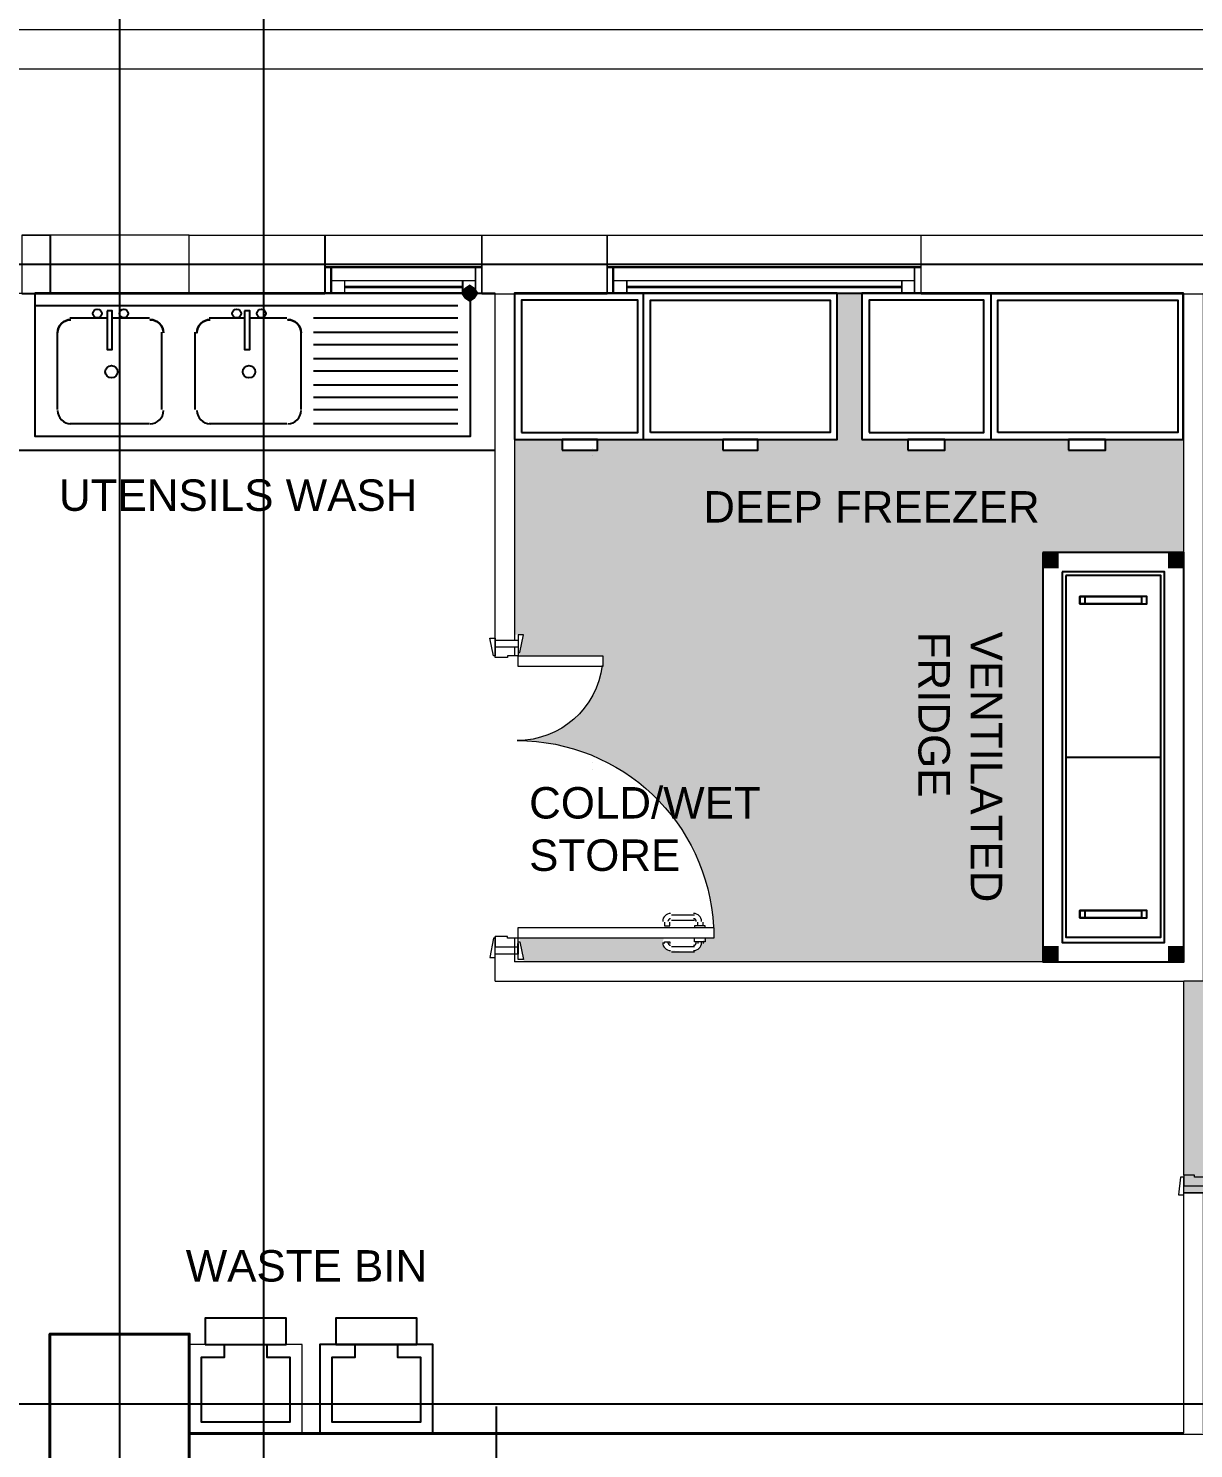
# Model space of a CAD drawing. Header units: metres. Extents: x -18745 to 220762, y -1579758 to -1356048.
# Drawn here: x 107464 to 111915, y -1375108 to -1369684 of the extents above; entities that cross this region are included whole.
import ezdxf

# ---------------------------------------------------------------- set-up
doc = ezdxf.new("R2010")
doc.units = ezdxf.units.M
doc.layers.get('0').update_dxf_attribs({"lineweight": 0})
for name, color, linetype, lineweight in [('A-100 - Copy$0$_KTI_CONTROL', 8, 'Continuous', 0), ('A-100 - Copy$0$Aluminum', 8, 'Continuous', 0), ('A-100 - Copy$0$Proj', 8, 'Continuous', 0), ('A-100 - Copy$0$Structure', 8, 'Continuous', 9), ('A-100 - Copy$0$Walls', 8, 'Continuous', 0), ('Proj', 7, 'Continuous', 18)]:
    doc.layers.add(name, color=color, linetype=linetype, lineweight=lineweight)
for name, color, linetype in [('A-100 - Copy$0$axes', 8, 'Continuous'), ('A-100 - Copy$0$PDF_Geometry', 8, 'Continuous'), ('A-100 - Copy$0$PDF_Solid Fills', 8, 'Continuous'), ('A-100 - Copy$0$PDF_Text', 8, 'Continuous'), ('PD-VENT', 70, 'Continuous')]:
    doc.layers.add(name, color=color, linetype=linetype)
doc.styles.add('A-100 - Copy$0$PDF Arial', font='arial.ttf')

# ---------------------------------------------------------------- blocks, each defined once
blk = doc.blocks.new('A$C22ed9212')
at = {"layer": 'Proj', "elevation": 0}
for points in [[(-432848.9, -450919.5), (-432848.9, -448081.1, -0.414214), (-431648.9, -446881.1), (-427348.9, -446881.1), (-427348.9, -394531.1), (-432848.9, -394531.1), (-432848.9, -394381.1, -0.414214), (-430348.9, -391881.1), (-411749.3, -391881.1, -0.414214), (-408099.3, -395531.1), (-408099.3, -419046.1)], [(-432698.9, -450919.5), (-432698.9, -448081.1, -0.414214), (-431648.9, -447031.1), (-427198.9, -447031.1), (-427198.9, -394381.1), (-432698.9, -394381.1, -0.414214), (-430348.9, -392031.1), (-411749.3, -392031.1, -0.414214), (-408249.3, -395531.1), (-408249.3, -419046.1)]]:
    blk.add_lwpolyline(points, format="xyb", dxfattribs=at)
blk = doc.blocks.new('A-100 - Copy$0$A$C02230961')
at = {"layer": 'A-100 - Copy$0$PDF_Geometry', "lineweight": 25}
h = blk.add_hatch(dxfattribs=at)
h.set_pattern_fill('ANGLE', color=256, scale=500)
h.set_pattern_definition([(0, (-1219317.64, -1092026.17), (0, 137.5), [100, -37.5]), (90, (-1219317.64, -1092026.17), (-137.5, 8e-15), [100, -37.5])])
h.paths.add_polyline_path([(10723.7, -4993.7), (11262.7, -4993.7), (11262.7, -4562.4), (10962.9, -4562.4), (10962.9, -4602.9), (10821.4, -4602.9), (10821.4, -4562.4), (10349.7, -4562.4), (10349.7, -4602.9), (10208.2, -4602.9), (10208.2, -4562.4), (10033, -4562.4), (10033, -4003.2), (9938.7, -4003.2), (9938.7, -4562.4), (9635.5, -4562.4), (9635.5, -4602.9), (9500.8, -4602.9), (9500.8, -4562.4), (9022.4, -4562.4), (9022.4, -4602.9), (8887.6, -4602.9), (8887.6, -4562.4), (8705.7, -4562.4), (8705.7, -5307.5), (8739.4, -5307.5), (8723.2, -5388.4), (9042.6, -5388.4), (9042.6, -5428.8), (9039.6, -5428.8, -0.375368), (8715.8, -5711.8, -0.39984), (9466.1, -6426), (9467.1, -6426), (9467.1, -6466.4), (9433.4, -6466.4), (9419.9, -6483.3, -0.414214), (9389.6, -6513.6), (9393, -6520.3), (9302, -6513.6, -0.599371), (9276.8, -6466.4), (8723.2, -6466.4), (8741.3, -6556.8), (10723.7, -6556.8)])
h.paths.add_polyline_path([(14436.9, -4636.6), (11970.2, -4636.6), (11970.2, -6461.7), (11336.8, -6461.7), (11336.8, -6630.9), (11262.7, -6630.9), (11262.7, -7372.1), (11262.7, -7439.5), (11336.8, -7439.5), (11336.8, -8355.8), (12536.8, -8355.8), (12536.8, -8066.1), (12516.6, -8066.1), (12531.4, -7992), (12536.8, -7992), (12536.8, -7318.2), (12530.1, -7318.2), (12516.6, -7250.8), (12536.8, -7250.8), (12536.8, -6967.8), (12516.6, -6967.8), (12532.8, -6887), (12536.8, -6887), (12536.8, -6219.9), (12530.1, -6219.9), (12516.6, -6145.8), (12536.8, -6145.8), (12536.8, -5761.8), (14436.9, -5761.8)])
h.paths.add_polyline_path([(12037, -7392.3), (12030.8, -7392.3), (12030.8, -7405.2, 0.414215)], flags=16)
h.paths.add_polyline_path([(12091.4, -7338.4), (12091.4, -7378.8), (11343.5, -7378.8), (11343.5, -7338.4), (11902.8, -7338.4), (11902.8, -7331.7), (11923, -7331.7), (11923, -7311.5), (12030.8, -7311.5), (12030.8, -7331.7), (12057.7, -7331.7)], flags=16)
h.paths.add_polyline_path([(11933.1, -7405.8), (12024.1, -7412.5), (11933.1, -7405.8, -0.517639), (11923.6, -7392.3), (11923, -7392.3), (11923, -7395.7, 0.414214)], flags=16)
h.paths.add_polyline_path([(11350.3, -7392.3), (11363.8, -7459.7), (11343.5, -7459.7), (11343.5, -7392.3)], flags=16)
h.paths.add_polyline_path([(2957.3, -10511.9), (2877.6, -10511.9), (2877.6, -10538.9), (2796.7, -10524.2), (2796.7, -11076.3, -0.599371), (2843.9, -11101.5), (2843.9, -11192.4), (2839.5, -11173.3, -0.584927), (2813.6, -11219.4), (2816.9, -11226.1), (2803.4, -11226.1), (2803.4, -11232.9), (2796.7, -11266.5), (2756.3, -11266.5), (2756.3, -11265.6, -0.39984), (2042.1, -10515.3, -0.381307), (1752.3, -10839.9), (1752.3, -10842.1), (1718.7, -10842.1), (1718.7, -10518.7), (1678.2, -10518.7), (1657.3, -10518.7), (1657.3, -10511.9), (-42.7, -10511.9), (-42.7, -11138.2), (-42.7, -12311.9), (2957.3, -12311.9)])
h.paths.add_polyline_path([(637.7, -11637.3), (2299.7, -11637.3), (2299.7, -11241.3), (637.7, -11241.3)], flags=24)
h.paths.add_polyline_path([(12347.4, -5213.9), (13381.6, -5213.9), (13381.6, -4916.9), (12347.4, -4916.9)], flags=24)
h.paths.add_polyline_path([(8700, -6312.9), (10212.7, -6312.9), (10212.7, -5593.3), (8700, -5593.3)], flags=9)
h.paths.add_polyline_path([(10170.8, -5243.1), (10170.8, -6572.5), (10710.4, -6572.5), (10710.4, -5243.1)], flags=9)
h.paths.add_polyline_path([(9375.1, -4957.7), (10990.8, -4957.7), (10990.8, -4660.8), (9375.1, -4660.8)], flags=24)
at = {"layer": 'A-100 - Copy$0$PDF_Solid Fills'}
for points in [[(8534.6, -3969.5), (8514.3, -3983), (8500.9, -4003.2), (8514.3, -4023.4), (8534.6, -4036.9), (8554.8, -4023.4), (8568.2, -4003.2), (8554.8, -3983)], [(10784.3, -4993.7), (10723.7, -4993.7), (10723.7, -5054.3), (10784.3, -5054.3)], [(11262.7, -4993.7), (11202, -4993.7), (11202, -5054.3), (11262.7, -5054.3)], [(10723.7, -5896.5), (10723.7, -5883.1), (10703.5, -5883.1), (10703.5, -5660.7), (10723.7, -5660.7), (10723.7, -5640.5), (10683.2, -5640.5), (10683.2, -5896.5)], [(10784.3, -6496.2), (10723.7, -6496.2), (10723.7, -6556.8), (10784.3, -6556.8)], [(11262.7, -6496.2), (11202, -6496.2), (11202, -6556.8), (11262.7, -6556.8)]]:
    blk.add_hatch(color=256, dxfattribs=at).paths.add_polyline_path(points)
at = {"color": 8}
for p, q in [((8705.7, -4003.2, -2.4), (8705.7, -5327.7, -2.4)), ((8705.7, -5354.7, -2.4), (8705.7, -5388.4, -2.4)), ((8705.7, -6466.4, -2.4), (8705.7, -6556.8, -2.4))]:
    blk.add_line(p, q, dxfattribs=at)
at = {"color": 8, "elevation": -2.4}
for points in [[(8631.6, -5395.1), (8631.6, -4003.2)], [(11336.8, -4003.2), (11336.8, -6630.9), (11262.7, -6630.9)], [(11262.7, -6556.8), (11262.7, -4003.2)], [(8631.6, -6630.9), (8631.6, -6459.7)], [(11262.7, -8355.8), (11262.7, -7439.5), (11336.8, -7439.5), (11336.8, -8355.8)]]:
    blk.add_lwpolyline(points, dxfattribs=at)
at = {"layer": 'A-100 - Copy$0$_KTI_CONTROL', "color": 8}
blk.add_line((11262.7, -7372.1, -2.4), (11262.7, -6630.9, -2.4), dxfattribs=at)
at = {"layer": 'A-100 - Copy$0$Aluminum'}
for p, q in [((8581, -3905.9, -2.4), (7981, -3905.9, -2.4)), ((8006, -3905.9, -2.4), (8006, -4005.9, -2.4)), ((8556, -3955.9, -2.4), (8006, -3955.9, -2.4)), ((8056, -3955.9, -2.4), (8056, -4005.9, -2.4)), ((8506, -3955.9, -2.4), (8506, -4005.9, -2.4)), ((8556, -3905.9, -2.4), (8556, -4005.9, -2.4)), ((10259, -3905.9, -2.4), (9059, -3905.9, -2.4)), ((9084, -3905.9, -2.4), (9084, -4005.9, -2.4)), ((10234, -3955.9, -2.4), (9084, -3955.9, -2.4)), ((9134, -3955.9, -2.4), (9134, -4005.9, -2.4)), ((10184, -3955.9, -2.4), (10184, -4005.9, -2.4)), ((10234, -3905.9, -2.4), (10234, -4005.9, -2.4)), ((8581, -4005.9, -2.4), (7981, -4005.9, -2.4)), ((8056, -3980.9, -2.4), (8506, -3980.9, -2.4)), ((10259, -4005.9, -2.4), (9059, -4005.9, -2.4)), ((9134, -3980.9, -2.4), (10184, -3980.9, -2.4))]:
    blk.add_line(p, q, dxfattribs=at)
at = {"layer": 'A-100 - Copy$0$PDF_Geometry', "lineweight": 5, "elevation": -2.4}
for points in [[(6931, -3780.9), (6823.2, -3780.9), (6823.2, -4003.2), (6931, -4003.2)], [(7463.2, -3780.9), (7982.1, -3780.9), (7982.1, -4003.2), (7463.2, -4003.2)], [(7982.1, -3780.9), (8581.7, -3780.9)], [(8631.6, -4003.2), (8581.7, -4003.2), (8581.7, -3780.9), (9060.1, -3780.9), (9060.1, -4003.2), (8705.7, -4003.2)], [(11262.7, -4003.2), (10259.4, -4003.2), (10259.4, -3780.9), (14133.7, -3780.9), (14133.7, -4003.2), (11336.8, -4003.2)], [(8581.7, -3902.1), (7982.1, -3902.1)], [(8002.3, -3902.1), (8002.3, -4003.2)], [(8554.8, -3902.1), (8554.8, -4003.2)], [(10259.4, -3902.1), (9060.1, -3902.1)], [(9080.3, -3902.1), (9080.3, -4003.2)], [(10232.5, -3902.1), (10232.5, -4003.2)], [(8554.8, -3956), (8002.3, -3956)], [(8056.2, -3956), (8056.2, -4003.2)], [(8507.6, -3956), (8507.6, -4003.2)], [(10232.5, -3956), (9080.3, -3956)], [(9134.2, -3956), (9134.2, -4003.2)], [(10185.3, -3956), (10185.3, -4003.2)], [(-42.7, -10431.1), (-42.7, -4003.2), (8581.7, -4003.2)], [(8581.7, -4003.2), (7982.1, -4003.2)], [(8056.2, -3976.3), (8507.6, -3976.3)], [(10259.4, -4003.2), (9060.1, -4003.2)], [(9134.2, -3976.3), (10185.3, -3976.3)], [(8719.2, -5354.7), (8719.2, -5388.4), (8678.7, -5388.4), (8678.7, -5395.1), (8631.6, -5395.1), (8631.6, -5327.7), (8719.2, -5327.7), (8719.2, -5354.7), (8631.6, -5354.7)], [(9393, -6378.8), (9305.4, -6378.8)], [(9393, -6399), (9305.4, -6399)], [(9278.4, -6405.8), (9278.4, -6419.2), (9298.6, -6419.2), (9298.6, -6405.8)], [(9433.4, -6426), (9433.4, -6419.2), (9393, -6419.2), (9393, -6426)], [(9406.4, -6419.2), (9406.4, -6405.8)], [(9426.6, -6419.2), (9426.6, -6405.8)], [(9278.4, -6486.6), (9278.4, -6479.9), (9298.6, -6479.9), (9298.6, -6486.6)], [(9393, -6500.1), (9305.4, -6500.1)], [(9433.4, -6466.4), (9433.4, -6479.9), (9393, -6479.9), (9393, -6466.4)], [(9406.4, -6479.9), (9406.4, -6486.6)], [(9426.6, -6479.9), (9426.6, -6486.6)], [(11262.7, -6556.8), (8705.7, -6556.8)], [(9393, -6520.3), (9305.4, -6520.3)], [(8631.6, -6630.9), (11262.7, -6630.9)], [(11262.7, -8355.8), (7463.2, -8355.8), (7463.2, -7978.5), (6931, -7978.5), (6931, -22687.1), (4532.3, -22687.1)], [(7463.2, -8355.8), (11262.7, -8355.8)]]:
    blk.add_lwpolyline(points, dxfattribs=at)
for points in [[(6931, -4003.2), (7463.2, -4003.2), (7463.2, -3780.9), (6931, -3780.9)], [(8719.2, -5374.9), (8725.9, -5374.9), (8739.4, -5307.5), (8719.2, -5307.5)], [(8631.6, -5388.4), (8624.8, -5388.4), (8611.4, -5321), (8631.6, -5321)], [(9042.6, -5428.8), (8719.2, -5428.8), (8719.2, -5388.4), (9042.6, -5388.4)], [(9467.1, -6466.4), (8719.2, -6466.4), (8719.2, -6426), (9467.1, -6426)], [(8631.6, -6466.4), (8624.8, -6466.4), (8611.4, -6540.5), (8631.6, -6540.5)], [(8719.2, -6500.1), (8719.2, -6527.1), (8631.6, -6527.1), (8631.6, -6500.1), (8719.2, -6500.1), (8719.2, -6466.4), (8678.7, -6466.4), (8678.7, -6459.7), (8631.6, -6459.7), (8631.6, -6500.1)], [(8719.2, -6479.9), (8725.9, -6479.9), (8739.4, -6547.3), (8719.2, -6547.3)], [(11343.5, -7412.5), (11343.5, -7439.5), (11262.7, -7439.5), (11262.7, -7412.5), (11343.5, -7412.5), (11343.5, -7378.8), (11303.1, -7378.8), (11303.1, -7372.1), (11262.7, -7372.1), (11262.7, -7412.5)], [(11262.7, -7378.8), (11249.2, -7378.8), (11242.5, -7446.2), (11262.7, -7446.2)], [(7463.2, -8355.8), (7894.5, -8355.8), (7894.5, -8018.9), (7463.2, -8018.9)]]:
    blk.add_lwpolyline(points, close=True, dxfattribs=at)
at = {"layer": 'A-100 - Copy$0$PDF_Geometry', "lineweight": 18, "elevation": -2.4}
blk.add_lwpolyline([(9060.1, -3780.9), (10259.4, -3780.9)], dxfattribs=at)
at = {"layer": 'A-100 - Copy$0$PDF_Geometry', "lineweight": 25, "elevation": -2.4}
for points in [[(6872.6, -4003.2), (6872.6, -4549), (8536.9, -4549), (8536.9, -4003.2)], [(8705.7, -4562.4), (9938.7, -4562.4), (9938.7, -4003.2), (8705.7, -4003.2)], [(10033, -4562.4), (11259.3, -4562.4), (11259.3, -4003.2), (10033, -4003.2)], [(8732.6, -4535.5), (9177.3, -4535.5), (9177.3, -4030.2), (8732.6, -4030.2)], [(9224.5, -4535.5), (9224.5, -4030.2), (9911.8, -4030.2), (9911.8, -4535.5)], [(10060, -4535.5), (10497.9, -4535.5), (10497.9, -4030.2), (10060, -4030.2)], [(10551.9, -4535.5), (10551.9, -4030.2), (11239.1, -4030.2), (11239.1, -4535.5)], [(7148.9, -4070.6), (7148.9, -4218.8), (7169.1, -4218.8), (7169.1, -4070.6)], [(7674.4, -4070.6), (7674.4, -4218.8), (7694.7, -4218.8), (7694.7, -4070.6)], [(8887.6, -4602.9), (9022.4, -4602.9), (9022.4, -4562.4), (8887.6, -4562.4)], [(9500.8, -4602.9), (9635.5, -4602.9), (9635.5, -4562.4), (9500.8, -4562.4)], [(10208.2, -4602.9), (10349.7, -4602.9), (10349.7, -4562.4), (10208.2, -4562.4)], [(10821.4, -4602.9), (10962.9, -4602.9), (10962.9, -4562.4), (10821.4, -4562.4)], [(10723.7, -4993.7), (10723.7, -6556.8), (11262.7, -6556.8), (11262.7, -4993.7)], [(10723.7, -4993.7), (10723.7, -6556.8), (11262.7, -6556.8), (11262.7, -4993.7)], [(10797.8, -5067.8), (10797.8, -6482.7), (11188.6, -6482.7), (11188.6, -5067.8)], [(10811.3, -5081.3), (10811.3, -6462.5), (11175.1, -6462.5), (11175.1, -5081.3)], [(10865.2, -5162.1), (10865.2, -5189.1), (10885.4, -5189.1), (10885.4, -5162.1)], [(11101, -5162.1), (11101, -5189.1), (11121.2, -5189.1), (11121.2, -5162.1)], [(11101, -5162.1), (11101, -5189.1), (11121.2, -5189.1), (11121.2, -5162.1)], [(10865.2, -6361.4), (10865.2, -6388.4), (10885.4, -6388.4), (10885.4, -6361.4)], [(11101, -6361.4), (11101, -6388.4), (11121.2, -6388.4), (11121.2, -6361.4)], [(11101, -6361.4), (11101, -6388.4), (11121.2, -6388.4), (11121.2, -6361.4)], [(7523.9, -8018.9), (7833.8, -8018.9), (7833.8, -7917.9), (7523.9, -7917.9)], [(8022.5, -8018.9), (8332.4, -8018.9), (8332.4, -7917.9), (8022.5, -7917.9)], [(7961.8, -8355.8), (8393.1, -8355.8), (8393.1, -8018.9), (7961.8, -8018.9)]]:
    blk.add_lwpolyline(points, close=True, dxfattribs=at)
for points in [[(8862.7, -4003.2), (11262.7, -4003.2)], [(8884.9, -4003.2), (8862.7, -4003.2)], [(9197.6, -4003.2), (9197.6, -4562.4)], [(10524.9, -4003.2), (10524.9, -4562.4)], [(6872.6, -4050.4), (8489.7, -4050.4)], [(7007.4, -4097.5), (7148.9, -4097.5)], [(7169.1, -4097.5), (7310.6, -4097.5)], [(7539.7, -4097.5), (7674.4, -4097.5)], [(7694.7, -4097.5), (7836.2, -4097.5)], [(7937.2, -4097.5), (8489.7, -4097.5)], [(6960.2, -4447.9), (6960.2, -4151.4)], [(7357.8, -4447.9), (7357.8, -4151.4)], [(7485.8, -4447.9), (7485.8, -4151.4)], [(7890.1, -4447.9), (7890.1, -4151.4)], [(7937.2, -4151.4), (8489.7, -4151.4)], [(7937.2, -4198.6), (8489.7, -4198.6)], [(7937.2, -4252.5), (8489.7, -4252.5)], [(7937.2, -4299.7), (8489.7, -4299.7)], [(7937.2, -4353.6), (8489.7, -4353.6)], [(7937.2, -4400.7), (8489.7, -4400.7)], [(7310.6, -4501.8), (7007.4, -4501.8)], [(7836.2, -4501.8), (7539.7, -4501.8)], [(7937.2, -4447.9), (8489.7, -4447.9)], [(8489.7, -4501.8), (7937.2, -4501.8)], [(4404.3, -4602.9), (8631.6, -4602.9)], [(9003.3, -4596.4), (9003.3, -4596.4)], [(9003.3, -4623.4), (9003.3, -4623.4)], [(10885.4, -5189.1), (10865.2, -5189.1), (10865.2, -5162.1), (10885.4, -5162.1)], [(11121.2, -5162.1), (10865.2, -5162.1)], [(10865.2, -5189.1), (11121.2, -5189.1)], [(11101, -5189.1), (10885.4, -5189.1), (10885.4, -5162.1), (11101, -5162.1)], [(11101, -5189.1), (11101, -5189.1)], [(9003.3, -5795.7), (9003.3, -5795.7)], [(10811.3, -5775.2), (11175.1, -5775.2)], [(9003.3, -5822.7), (9003.3, -5822.7)], [(10885.4, -6388.4), (10865.2, -6388.4), (10865.2, -6361.4), (10885.4, -6361.4)], [(11121.2, -6361.4), (10865.2, -6361.4)], [(10865.2, -6388.4), (11121.2, -6388.4)], [(11101, -6388.4), (10885.4, -6388.4), (10885.4, -6361.4), (11101, -6361.4)], [(11101, -6388.4), (11101, -6388.4)], [(8719.2, -6527.1), (8719.2, -6486.6)], [(7759.7, -8018.9), (7759.7, -8066.1), (7847.3, -8066.1), (7847.3, -8315.4), (7510.4, -8315.4), (7510.4, -8066.1), (7598, -8066.1), (7598, -8018.9)], [(8258.3, -8018.9), (8258.3, -8066.1), (8345.9, -8066.1), (8345.9, -8315.4), (8009, -8315.4), (8009, -8066.1), (8096.6, -8066.1), (8096.6, -8018.9)]]:
    blk.add_lwpolyline(points, dxfattribs=at)
for points in [[(7010.8, -4104.3, 0.414214), (6960.2, -4154.8, -0.414214)], [(7364.5, -4154.8, 0.414214), (7314, -4104.3, -0.414214)], [(7543.1, -4104.3, 0.414214), (7492.5, -4154.8, -0.414214)], [(7890.1, -4154.8, 0.414214), (7839.5, -4104.3, -0.414214)]]:
    blk.add_lwpolyline(points, format="xyb", close=True, dxfattribs=at)
at = {"layer": 'A-100 - Copy$0$PDF_Geometry', "lineweight": 5, "elevation": -2.4}
blk.add_lwpolyline([(9040.2, -5424.6, -0.379049), (8715.8, -5711.8, -0.398669), (9466, -6423)], format="xyb", dxfattribs=at)
at = {"layer": 'A-100 - Copy$0$PDF_Geometry', "lineweight": 40, "elevation": -2.4}
blk.add_lwpolyline([(6931, -8510.8), (7463.2, -8510.8), (7463.2, -7978.5), (6931, -7978.5)], close=True, dxfattribs=at)
at = {"layer": 'A-100 - Copy$0$PDF_Geometry', "elevation": -2.4}
blk.add_lwpolyline([(8635.6, -8254.8), (8635.6, -9123.9)], dxfattribs=at)
at = {"layer": 'A-100 - Copy$0$PDF_Geometry', "lineweight": 25}
for centre, radius in [((7111.8, -4080.7, -2.4), 16.8), ((7212.9, -4080.7, -2.4), 16.8), ((7644.1, -4080.7, -2.4), 16.8), ((7738.5, -4080.7, -2.4), 16.8), ((7165.7, -4303, -2.4), 23.6), ((7691.3, -4303, -2.4), 23.6)]:
    blk.add_circle(centre, radius, dxfattribs=at)
for centre, start, end in [((7010.8, -4451.3, -2.4), 180, 270), ((7314, -4451.3, -2.4), 270, 0), ((7543.1, -4451.3, -2.4), 180, 270), ((7839.5, -4451.3, -2.4), 270, 0)]:
    blk.add_arc(centre, 50.5, start, end, dxfattribs=at)
at = {"layer": 'A-100 - Copy$0$PDF_Geometry', "lineweight": 5}
for centre, radius, start, end in [((9302, -6402.4, -2.4), 30.3, 90, 180), ((9302, -6402.4, -2.4), 10.1, 89.9999, 180.0001), ((9389.6, -6402.4, -2.4), 30.3, 0, 90), ((9389.6, -6402.4, -2.4), 10.1, 359.9999, 90.0001), ((9302, -6483.3, -2.4), 30.3, 180, 270), ((9302, -6483.3, -2.4), 10.1, 179.9999, 270.0001), ((9389.6, -6483.3, -2.4), 10.1, 269.9999, 0.0001), ((9389.6, -6483.3, -2.4), 30.3, 270, 360)]:
    blk.add_arc(centre, radius, start, end, dxfattribs=at)
at = {"layer": 'A-100 - Copy$0$Proj'}
for p, q in [((7981, -3780.9, -2.4), (8581, -3780.9, -2.4)), ((9059, -3780.9, -2.4), (10259, -3780.9, -2.4))]:
    blk.add_line(p, q, dxfattribs=at)
at = {"layer": 'A-100 - Copy$0$Structure'}
for points, elevation in [([(6933, -4005.9), (7463, -4005.9), (7463, -3780.9), (6933, -3780.9)], -2.4), ([(6933, -8510.9), (7463, -8510.9), (7463, -7980.9), (6933, -7980.9)], -4.7)]:
    blk.add_lwpolyline(points, close=True, dxfattribs=dict(at, elevation=elevation))
at = {"layer": 'A-100 - Copy$0$Walls'}
for p, q in [((6823, -3780.9, -2.4), (6933, -3780.9, -2.4)), ((7463, -3780.9, -2.4), (7981, -3780.9, -2.4)), ((7981, -4005.9, -2.4), (7981, -3780.9, -2.4)), ((8581, -3780.9, -2.4), (9059, -3780.9, -2.4)), ((8581, -4005.9, -2.4), (8581, -3780.9, -2.4)), ((9059, -4005.9, -2.4), (9059, -3780.9, -2.4)), ((10259, -3780.9, -2.4), (11417, -3780.9, -2.4)), ((10259, -4005.9, -2.4), (10259, -3780.9, -2.4)), ((6823, -4005.9, -2.4), (6933, -4005.9, -2.4)), ((7463, -4005.9, -2.4), (7981, -4005.9, -2.4)), ((8581, -4005.9, -2.4), (9059, -4005.9, -2.4)), ((10259, -4005.9, -2.4), (11417, -4005.9, -2.4)), ((7463, -8360.9, -2.4), (12302, -8360.9, -4.7))]:
    blk.add_line(p, q, dxfattribs=at)
at = {"layer": 'A-100 - Copy$0$PDF_Text', "char_height": 120, "attachment_point": 7, "style": 'A-100 - Copy$0$PDF Arial'}
for s, insert in [('UTENSILS WASH', (6965.4, -4836.1, -2.4)), ('DEEP FREEZER', (9426.6, -4879.1, -2.4)), ('COLD/WET \\PSTORE', (8761.4, -6211.2, -2.4)), ('WASTE BIN', (7449.8, -7779.7, -2.4))]:
    blk.add_mtext(s, dxfattribs=dict(at, insert=insert))
at = {"layer": 'A-100 - Copy$0$PDF_Text', "insert": (10247, -5295.7, -2.4), "char_height": 120, "attachment_point": 7, "rotation": 270, "style": 'A-100 - Copy$0$PDF Arial'}
blk.add_mtext('VENTILATED \\PFRIDGE', dxfattribs=at)
blk = doc.blocks.new('A-100 - Copy')
at = {"layer": 'A-100 - Copy$0$Aluminum'}
for p, q in [((109196.3, -1370597.7, 0), (108596.3, -1370597.7, 0)), ((108621.3, -1370597.7, 0), (108621.3, -1370697.7, 0)), ((109171.3, -1370597.7, 0), (109171.3, -1370697.7, 0)), ((110874.3, -1370597.7, 0), (109674.3, -1370597.7, 0)), ((109699.3, -1370597.7, 0), (109699.3, -1370697.7, 0)), ((110849.3, -1370597.7, 0), (110849.3, -1370697.7, 0)), ((109171.3, -1370647.7, 0), (108621.3, -1370647.7, 0)), ((108671.3, -1370647.7, 0), (108671.3, -1370697.7, 0)), ((109121.3, -1370647.7, 0), (109121.3, -1370697.7, 0)), ((110849.3, -1370647.7, 0), (109699.3, -1370647.7, 0)), ((109749.3, -1370647.7, 0), (109749.3, -1370697.7, 0)), ((110799.3, -1370647.7, 0), (110799.3, -1370697.7, 0)), ((109196.3, -1370697.7, 0), (108596.3, -1370697.7, 0)), ((108671.3, -1370672.7, 0), (109121.3, -1370672.7, 0)), ((110874.3, -1370697.7, 0), (109674.3, -1370697.7, 0)), ((109749.3, -1370672.7, 0), (110799.3, -1370672.7, 0))]:
    blk.add_line(p, q, dxfattribs=at)
at = {"layer": 'A-100 - Copy$0$axes'}
for p, q in [((107813.3, -1477297.4, 0), (107813.3, -1366691.8, 0)), ((108363.3, -1477297.4, 0), (108363.3, -1366691.8, 0)), ((119073.3, -1370585.2, 0), (95290.3, -1370585.2, 0)), ((119073.3, -1374937.7, 0), (95349.5, -1374937.7, 0))]:
    blk.add_line(p, q, dxfattribs=at)
at = {"layer": 'A-100 - Copy$0$Proj'}
for p, q in [((108596.3, -1370472.7, 0), (109196.3, -1370472.7, 0)), ((109674.3, -1370472.7, 0), (110874.3, -1370472.7, 0))]:
    blk.add_line(p, q, dxfattribs=at)
at = {"layer": 'A-100 - Copy$0$Structure'}
for points, elevation in [([(107548.3, -1370697.7), (108078.3, -1370697.7), (108078.3, -1370472.7), (107548.3, -1370472.7)], 0), ([(107548.3, -1375202.7), (108078.3, -1375202.7), (108078.3, -1374672.7), (107548.3, -1374672.7)], -2.4)]:
    blk.add_lwpolyline(points, close=True, dxfattribs=dict(at, elevation=elevation))
at = {"layer": 'A-100 - Copy$0$Walls'}
for p, q in [((107438.3, -1370472.7, 0), (107548.3, -1370472.7, 0)), ((108078.3, -1370472.7, 0), (108596.3, -1370472.7, 0)), ((108596.3, -1370697.7, 0), (108596.3, -1370472.7, 0)), ((109196.3, -1370472.7, 0), (109674.3, -1370472.7, 0)), ((109196.3, -1370697.7, 0), (109196.3, -1370472.7, 0)), ((109674.3, -1370697.7, 0), (109674.3, -1370472.7, 0)), ((110874.3, -1370472.7, 0), (112032.3, -1370472.7, 0)), ((110874.3, -1370697.7, 0), (110874.3, -1370472.7, 0)), ((107438.3, -1370697.7, 0), (107548.3, -1370697.7, 0)), ((108078.3, -1370697.7, 0), (108596.3, -1370697.7, 0)), ((109196.3, -1370697.7, 0), (109674.3, -1370697.7, 0)), ((110874.3, -1370697.7, 0), (112032.3, -1370697.7, 0)), ((108078.3, -1375052.7, 0), (112917.3, -1375052.7, -2.4))]:
    blk.add_line(p, q, dxfattribs=at)
blk.add_blockref('A-100 - Copy$0$A$C02230961', (100615.3, -1366691.8, 2.4))

msp = doc.modelspace()

# ---------------------------------------------------------------- block references
at = {"layer": 'PD-VENT'}
msp.add_blockref('A$C22ed9212', (525571.7, -977806.6, 2.4), dxfattribs=at)

# ---------------------------------------------------------------- next in the draw order: block references
msp.add_blockref('A-100 - Copy', (0, 0))

doc.saveas('drawing.dxf')
